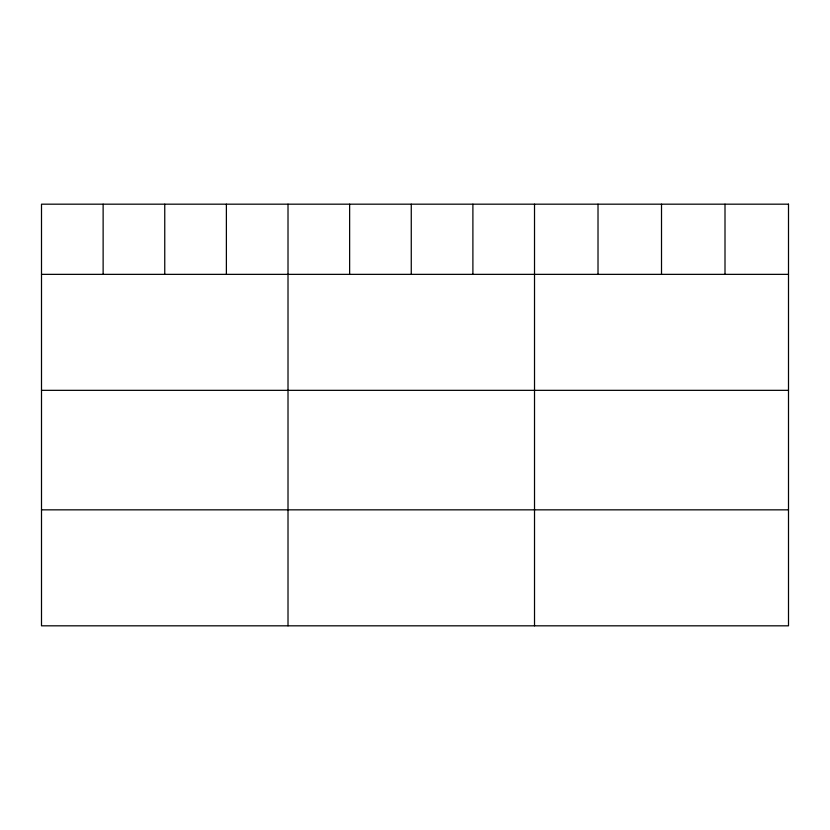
<?xml version="1.0" encoding="UTF-8"?>
<svg xmlns="http://www.w3.org/2000/svg" width="830" height="830" viewBox="0 0 830 830"><rect width="100%" height="100%" fill="white"/><g stroke="black" fill="none" stroke-linecap="round" stroke-linejoin="round"><path stroke-width="1.25" d="M41.5 274.357L788.5 274.357M41.5 390.339L788.5 390.339M41.5 509.838L788.5 509.838M725.005 204.18L725.005 274.357M661.51 204.18L661.51 274.357M598.015 204.18L598.015 274.357M534.52 204.18L534.52 625.82M472.893 204.18L472.893 274.357M411.265 204.18L411.265 274.357M349.638 204.18L349.638 274.357M288.01 204.18L288.01 625.82M226.383 204.18L226.383 274.357M164.755 204.18L164.755 274.357M103.128 204.18L103.128 274.357M788.5 204.18L41.5 204.18L41.5 625.82L788.5 625.82L788.5 204.18"/></g></svg>
